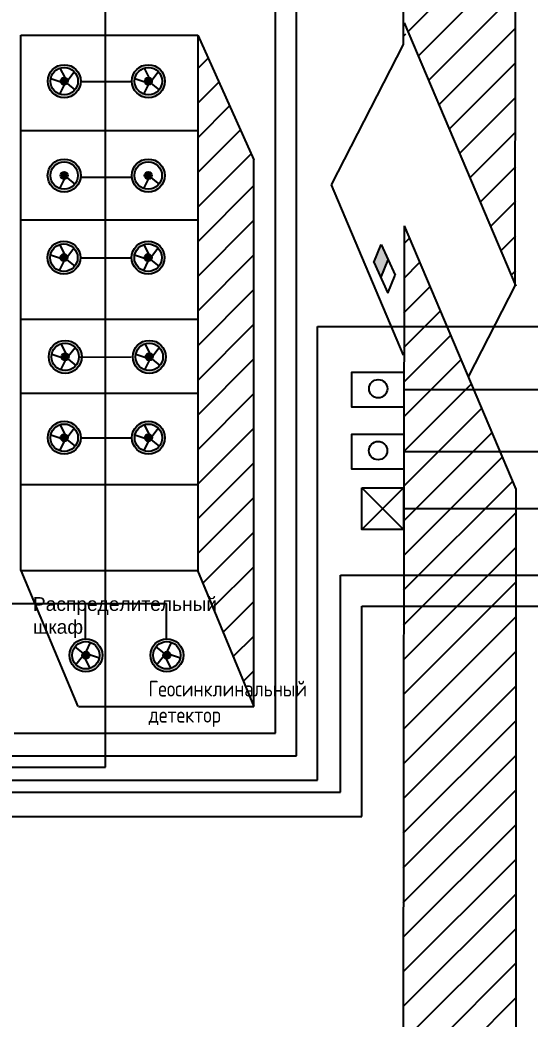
# Model space of a CAD drawing. Extents: x 48388 to 147340, y 33806 to 122092.
# Drawn here: x 65747 to 67048, y 62175 to 64724 of the extents above; entities that cross this region are included whole.
import ezdxf

# ---------------------------------------------------------------- set-up
doc = ezdxf.new("R2010")
doc.units = 0
doc.header["$LTSCALE"] = 1000
doc.header["$MEASUREMENT"] = 0
doc.layers.get('0').update_dxf_attribs({"linetype": 'CONTINUOUS'})
doc.styles.add('_TEL_DIM', font='SIMPLEX', dxfattribs={"width": 0.8, "height": 3.5, "bigfont": 'HZTXT'})
doc.styles.get("Standard").update_dxf_attribs({"font": 'GBENOR', "bigfont": 'GBCBIG'})
pattern_1 = [(45, (48760.43, 54231), (-44.19417, 44.19417), [])]

msp = doc.modelspace()

# ---------------------------------------------------------------- hatches: boundary and pattern name
h = msp.add_hatch()
h.set_pattern_fill('ANSI31', color=256, scale=500, style=0)
h.set_pattern_definition(pattern_1)
edge = h.paths.add_edge_path()
edge.add_line((66726.7, 66424.3), (67011.4, 65752.5))
edge.add_line((66724.1, 66424.3), (66724.1, 64661.3))
edge.add_line((67011.4, 65752.5), (67011.4, 64044.7))
edge.add_line((66726.7, 64716.6), (67011.4, 64044.7))
h = msp.add_hatch()
h.set_pattern_fill('ANSI31,_O', color=256, scale=500)
h.set_pattern_definition(pattern_1)
edge = h.paths.add_edge_path()
edge.add_line((66343.8, 62972.9), (66343.8, 64367.1))
edge.add_line((66200.5, 64685.4), (66343.8, 64367.1))
edge.add_line((66200.5, 64685.4), (66200.5, 63318.5))
edge.add_line((66200.1, 63319.4), (66343.8, 62972.9))
h = msp.add_hatch(color=256)
h.paths.add_polyline_path([(65902.4, 64567.8, 1), (65818.1, 64567.8, 1)])
h.paths.add_polyline_path([(65895.2, 64567.8, 1), (65825.4, 64567.8, 1)], flags=16)
h = msp.add_hatch(color=256)
h.paths.add_polyline_path([(66116.8, 64567.8, 1), (66032.6, 64567.8, 1)])
h.paths.add_polyline_path([(66109.6, 64567.8, 1), (66039.8, 64567.8, 1)], flags=16)
for points in [[(65851, 64567.8, 1), (65869.5, 64567.8, 1)], [(66065.5, 64567.8, 1), (66083.9, 64567.8, 1)], [(65850.9, 64327.2, 1), (65869.3, 64327.2, 1)], [(66065.3, 64327.2, 1), (66083.8, 64327.2, 1)], [(65850.3, 64117.6, 1), (65868.8, 64117.6, 1)], [(66064.7, 64117.6, 1), (66083.2, 64117.6, 1)], [(66668.1, 64151.4), (66649.5, 64105.5), (66667.3, 64066.4), (66685.9, 64112.2)], [(65853.5, 63864.5, 1), (65871.9, 63864.5, 1)], [(66067.9, 63864.5, 1), (66086.4, 63864.5, 1)], [(65851.1, 63658.3, 1), (65869.6, 63658.3, 1)], [(66065.5, 63658.3, 1), (66084, 63658.3, 1)], [(65924.7, 63103.1, 1), (65906.2, 63103.1, 1)], [(66131.3, 63103.1, 1), (66112.8, 63103.1, 1)]]:
    msp.add_hatch(color=256).paths.add_polyline_path(points)
h = msp.add_hatch(color=256)
h.paths.add_polyline_path([(65902.2, 64327.2, 1), (65818, 64327.2, 1)])
h.paths.add_polyline_path([(65895, 64327.2, 1), (65825.2, 64327.2, 1)], flags=16)
h = msp.add_hatch(color=256)
h.paths.add_polyline_path([(66116.7, 64327.2, 1), (66032.4, 64327.2, 1)])
h.paths.add_polyline_path([(66109.4, 64327.2, 1), (66039.6, 64327.2, 1)], flags=16)
h = msp.add_hatch()
h.set_pattern_fill('ANSI31', color=256, scale=500, style=0)
h.set_pattern_definition(pattern_1)
edge = h.paths.add_edge_path()
edge.add_line((66726.7, 64199.1), (66724.1, 62088))
edge.add_line((66726.7, 64199.1), (67011.4, 63527.2))
edge.add_line((67011.4, 63527.2), (67011.4, 61430.4))
edge.add_line((66726.7, 62102.3), (67011.4, 61430.4))
h = msp.add_hatch(color=256)
h.paths.add_polyline_path([(65901.7, 64117.6, 1), (65817.4, 64117.6, 1)])
h.paths.add_polyline_path([(65894.4, 64117.6, 1), (65824.6, 64117.6, 1)], flags=16)
h = msp.add_hatch(color=256)
h.paths.add_polyline_path([(66116.1, 64117.6, 1), (66031.8, 64117.6, 1)])
h.paths.add_polyline_path([(66108.9, 64117.6, 1), (66039.1, 64117.6, 1)], flags=16)
h = msp.add_hatch(color=256)
h.paths.add_polyline_path([(65904.8, 63864.5, 1), (65820.6, 63864.5, 1)])
h.paths.add_polyline_path([(65897.6, 63864.5, 1), (65827.8, 63864.5, 1)], flags=16)
h = msp.add_hatch(color=256)
h.paths.add_polyline_path([(66119.3, 63864.5, 1), (66035, 63864.5, 1)])
h.paths.add_polyline_path([(66112, 63864.5, 1), (66042.2, 63864.5, 1)], flags=16)
h = msp.add_hatch(color=256)
h.paths.add_polyline_path([(65902.5, 63658.3, 1), (65818.2, 63658.3, 1)])
h.paths.add_polyline_path([(65895.2, 63658.3, 1), (65825.5, 63658.3, 1)], flags=16)
h = msp.add_hatch(color=256)
h.paths.add_polyline_path([(66116.9, 63658.3, 1), (66032.6, 63658.3, 1)])
h.paths.add_polyline_path([(66109.7, 63658.3, 1), (66039.9, 63658.3, 1)], flags=16)
h = msp.add_hatch(color=256)
h.paths.add_polyline_path([(65957.6, 63103.1, 1), (65873.4, 63103.1, 1)])
h.paths.add_polyline_path([(65950.4, 63103.1, 1), (65880.6, 63103.1, 1)], flags=16)
h = msp.add_hatch(color=256)
h.paths.add_polyline_path([(66164.2, 63103.1, 1), (66079.9, 63103.1, 1)])
h.paths.add_polyline_path([(66156.9, 63103.1, 1), (66087.1, 63103.1, 1)], flags=16)

# ---------------------------------------------------------------- linework, layer by layer
for p, q in [((66724.1, 66424.3), (66724.1, 64661.3)), ((66724.1, 66424.3), (66724.1, 64661.3)), ((67009.9, 64047.3), (67011.4, 65752.2)), ((66726.7, 64716.6), (67011.4, 64044.7)), ((65749.8, 64685.4), (66200.5, 64685.4)), ((65749.8, 63319.4), (65749.8, 64685.4)), ((66200.5, 64685.4), (66343.8, 64367.1)), ((66200.5, 64685.4), (66200.5, 63318.5)), ((66724.1, 64661.3), (66540.5, 64303.5)), ((65862.5, 64576.8), (65850.1, 64601.2)), ((65869.1, 64570.7), (65885.6, 64591.8)), ((66076.9, 64576.8), (66064.5, 64601.2)), ((66083.5, 64570.7), (66100.1, 64591.8)), ((65851.3, 64565.6), (65826, 64574.2)), ((65867.5, 64562.1), (65887.6, 64546.1)), ((66065.7, 64565.6), (66040.4, 64574.2)), ((66081.9, 64562.1), (66102, 64546.1)), ((65859.9, 64558.6), (65848.3, 64535.1)), ((66074.4, 64558.6), (66062.7, 64535.1)), ((65749.8, 64442.3), (66200.5, 64442.3)), ((66343.8, 62972.9), (66343.8, 64367.1)), ((65859.8, 64317.9), (65848.1, 64294.4)), ((65867.3, 64321.4), (65887.4, 64305.4)), ((66074.2, 64317.9), (66062.5, 64294.4)), ((66081.8, 64321.4), (66101.9, 64305.4)), ((66540.5, 64303.5), (66724.1, 63869)), ((65749.8, 64213.9), (66200.5, 64213.9)), ((66726.7, 64199.1), (66724.1, 62088)), ((66726.7, 64199.1), (67011.4, 63527.2)), ((65861.7, 64126.5), (65849.3, 64150.9)), ((65868.3, 64120.4), (65884.9, 64141.6)), ((66076.2, 64126.5), (66063.8, 64150.9)), ((66082.8, 64120.4), (66099.3, 64141.6)), ((66649.5, 64105.5), (66668.1, 64151.4)), ((66668.1, 64151.4), (66703.7, 64072.8)), ((65850.6, 64115.4), (65825.2, 64123.9)), ((65859.2, 64108.3), (65847.5, 64084.8)), ((65866.8, 64111.8), (65886.9, 64095.8)), ((66065, 64115.4), (66039.7, 64123.9)), ((66073.6, 64108.3), (66062, 64084.8)), ((66081.2, 64111.8), (66101.3, 64095.9)), ((66649.5, 64105.7), (66685.1, 64027.1)), ((66667.3, 64066.4), (66685.9, 64112.2)), ((66685.1, 64027.1), (66703.7, 64073)), ((67009.9, 64047.3), (66890, 63813.7)), ((65749.8, 63961), (66200.5, 63961)), ((65864.9, 63873.5), (65852.5, 63897.9)), ((66079.3, 63873.5), (66066.9, 63897.9)), ((65871.5, 63867.3), (65888.1, 63888.5)), ((66085.9, 63867.3), (66102.5, 63888.5)), ((65853.7, 63862.3), (65828.4, 63870.8)), ((65862.4, 63855.3), (65850.7, 63831.7)), ((65869.9, 63858.7), (65890, 63842.8)), ((66068.2, 63862.3), (66042.8, 63870.8)), ((66076.8, 63855.3), (66065.1, 63831.7)), ((66084.4, 63858.8), (66104.4, 63842.8)), ((65749.8, 63771.6), (66200.5, 63771.6)), ((65862.6, 63667.2), (65850.1, 63691.6)), ((65869.1, 63661.1), (65885.7, 63682.2)), ((66077, 63667.2), (66064.6, 63691.6)), ((66083.6, 63661.1), (66100.1, 63682.2)), ((65851.4, 63656), (65826, 63664.6)), ((65860, 63649), (65848.3, 63625.5)), ((65867.6, 63652.5), (65887.7, 63636.5)), ((66065.8, 63656.1), (66040.5, 63664.6)), ((66074.4, 63649), (66062.8, 63625.5)), ((66082, 63652.5), (66102.1, 63636.5)), ((65749.8, 63538.8), (66200.5, 63538.8)), ((66618.9, 63530.7), (66725.6, 63424.1)), ((66725.6, 63530.7), (66618.9, 63424.1)), ((67011.4, 63527.2), (67011.4, 61430.4)), ((65749.8, 63319.4), (65894.5, 62972.8)), ((65749.8, 63319.4), (66200.5, 63319.4)), ((66200.1, 63319.4), (66343.8, 62972.9)), ((66565, 62753.7), (66565, 63307.9)), ((66565, 63307.9), (68414.3, 63307.9)), ((66618.7, 62692.2), (66618.7, 63228.1)), ((66618.7, 63228.1), (68464.3, 63228.1)), ((65915.8, 63112.4), (65927.5, 63135.9)), ((66122.4, 63112.4), (66134, 63135.9)), ((65908.3, 63108.9), (65888.2, 63124.9)), ((66114.8, 63108.9), (66094.7, 63124.9)), ((65906.7, 63100.3), (65890.1, 63079.1)), ((65913.3, 63094.2), (65925.7, 63069.8)), ((65924.4, 63105.3), (65949.8, 63096.8)), ((66113.2, 63100.3), (66096.7, 63079.1)), ((66119.8, 63094.2), (66132.2, 63069.8)), ((66131, 63105.3), (66156.3, 63096.8)), ((65896.8, 62972.9), (66343.8, 62972.9)), ((64192.4, 62753.7), (66565, 62753.7)), ((64595.1, 62692.2), (66618.7, 62692.2))]:
    msp.add_line(p, q)
at = {"color": 1}
for p, q in [((65965.7, 62992.9), (65965.7, 65127.7)), ((65902.4, 64567.4), (66032.6, 64567.4)), ((65902.5, 64323.1), (66032.5, 64323)), ((65902.5, 64117.1), (66032.5, 64117)), ((65900.6, 63864), (66030.7, 63864.7)), ((65902.5, 63657.8), (66032.5, 63657.8)), ((64090.2, 63235.2), (66121.3, 63235.2)), ((65914.8, 63145.3), (65914.8, 63235.2)), ((66121.3, 63145.3), (66121.3, 63235.2)), ((65965.7, 62818.1), (65965.7, 62993.8)), ((65215, 62818.1), (65965.7, 62818.1))]:
    msp.add_line(p, q, dxfattribs=at)
at = {"color": 5}
for p, q in [((66398.9, 62904.5), (66398.9, 64902)), ((66725.6, 63477.4), (67567.6, 63477.4)), ((65732.4, 62904.5), (66398.9, 62904.5))]:
    msp.add_line(p, q, dxfattribs=at)
at = {"color": 2}
for p, q in [((66452.5, 62846.5), (66452.5, 64899.3)), ((66506.2, 62785), (66506.2, 63942.2)), ((66506.2, 63942.2), (67287.2, 63942.2)), ((66726.3, 63780.9), (67354.8, 63780.9)), ((66726, 63622.9), (67479.2, 63622.9)), ((65667, 62846.5), (66442.1, 62846.5)), ((66442.1, 62846.5), (66452.5, 62846.5)), ((65615.2, 62785), (66506.2, 62785))]:
    msp.add_line(p, q, dxfattribs=at)
for points in [[(66726.3, 63825.4), (66726.3, 63736.4), (66593.7, 63736.4), (66593.7, 63825.4)], [(66726, 63667.4), (66726, 63578.4), (66593.4, 63578.4), (66593.4, 63667.4)], [(66618.9, 63530.7), (66725.6, 63530.7), (66725.6, 63424.1), (66618.9, 63424.1)]]:
    msp.add_lwpolyline(points, close=True)
msp.add_lwpolyline([(66331.9, 62977.1, 0, 0, 0), (66073, 62977.1, 0, 0, 0), (65985.2, 63052.5, 13.3, 0, 0), (65947.2, 63085.1, 0, 0, 0)], format="xyseb")
for centre, radius in [((65860.3, 64567.8), 42.1), ((65860.3, 64567.8), 42.1), ((65860.3, 64567.8), 34.9), ((66074.7, 64567.8), 42.1), ((66074.7, 64567.8), 42.1), ((66074.7, 64567.8), 34.9), ((65860.3, 64567.8), 9.23), ((66074.7, 64567.8), 9.23), ((65860.1, 64327.2), 42.1), ((65860.1, 64327.2), 42.1), ((65860.1, 64327.2), 34.9), ((66074.5, 64327.2), 42.1), ((66074.5, 64327.2), 42.1), ((66074.5, 64327.2), 34.9), ((65860.1, 64327.2), 9.23), ((66074.5, 64327.2), 9.23), ((65859.5, 64117.6), 42.1), ((65859.5, 64117.6), 42.1), ((65859.5, 64117.6), 34.9), ((66074, 64117.6), 42.1), ((66074, 64117.6), 42.1), ((66074, 64117.6), 34.9), ((65859.5, 64117.6), 9.23), ((66074, 64117.6), 9.23), ((65862.7, 63864.5), 42.1), ((65862.7, 63864.5), 42.1), ((65862.7, 63864.5), 34.9), ((66077.1, 63864.5), 42.1), ((66077.1, 63864.5), 42.1), ((66077.1, 63864.5), 34.9), ((65862.7, 63864.5), 9.23), ((66077.1, 63864.5), 9.23), ((66660.7, 63783.3), 23.4), ((65860.3, 63658.3), 42.1), ((65860.3, 63658.3), 42.1), ((65860.3, 63658.3), 34.9), ((66074.8, 63658.3), 42.1), ((66074.8, 63658.3), 42.1), ((66074.8, 63658.3), 34.9), ((65860.3, 63658.3), 9.23), ((66074.8, 63658.3), 9.23), ((66660.5, 63625.3), 23.4), ((65915.5, 63103.1), 42.1), ((65915.5, 63103.1), 42.1), ((65915.5, 63103.1), 34.9), ((66122, 63103.1), 42.1), ((66122, 63103.1), 42.1), ((66122, 63103.1), 34.9), ((65915.5, 63103.1), 9.23), ((66122, 63103.1), 9.23)]:
    msp.add_circle(centre, radius)

# ---------------------------------------------------------------- texts
at = {"insert": (65780.3, 63251.5), "char_height": 60, "width": 275.596, "attachment_point": 1}
msp.add_mtext('{\\fArial|b0|i0|c204|p34;\\H0.58333x;Распределительный\\Pшкаф}', dxfattribs=at)
at = {"insert": (66075.2, 63038), "char_height": 40, "attachment_point": 1, "style": '_TEL_DIM'}
msp.add_mtext('{\\Fsimplex,hztxt|c204;Геосинклинальный\\Pдетектор}', dxfattribs=at)

doc.saveas('drawing.dxf')
